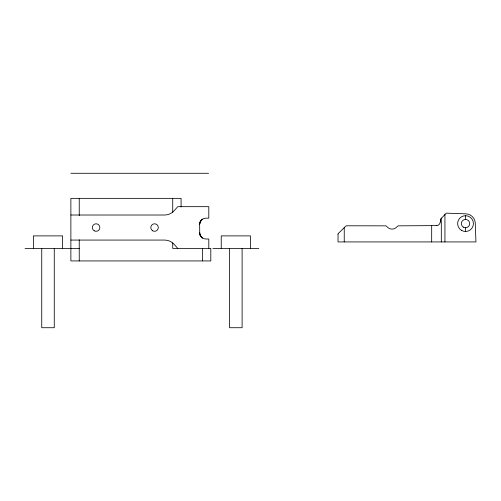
<?xml version="1.0" encoding="UTF-8"?>
<svg xmlns="http://www.w3.org/2000/svg" width="501" height="501" viewBox="0 0 501 501"><rect width="100%" height="100%" fill="white"/><g stroke="black" fill="none" stroke-linecap="round" stroke-linejoin="round"><path stroke-width="0.75" d="M199.717 233.666L199.642 224.185M440.379 219.726C440.711 222.2 439.709 225.481 436.753 225.556M199.649 224.091L199.717 223.502M200.049 222.244L200.425 221.442M200.888 220.722L201.703 219.82M202.035 219.538L202.548 219.169M436.434 225.6L398.264 225.838A2.317 2.317 0 0 0 397.694 226.114L396.736 227.047A6.363 6.363 0 0 1 387.317 227.047L386.359 226.114A2.317 2.317 0 0 0 385.783 225.838L346.586 225.788A2.624 2.624 0 0 0 345.847 226.089L338.839 232.952A4.553 4.553 0 0 0 338 234.011M70.879 173.277L208.591 173.277M70.879 215.017L164.522 215.017A12.938 12.938 0 0 0 174.16 210.714L177.786 206.669L208.798 206.669L208.798 218.148L205.999 218.148A6.363 6.363 0 0 0 199.636 224.517M70.879 240.067L164.522 240.067A12.938 12.938 0 0 1 174.16 244.369L177.786 248.415M25.05 248.415L79.233 248.415M212.887 248.415L258.804 248.415M202.498 237.975L202.035 237.637M201.703 237.349L200.888 236.447M200.425 235.727L200.049 234.925M465.529 215.699L465.529 219.419M465.529 227.767L465.529 231.487M444.932 214.447L444.932 241.927M441.312 218.073L441.312 241.927M440.379 219.375L446.222 213.157L465.529 213.821A9.769 9.769 0 0 1 475.224 222.381L475.95 241.927L338.031 241.927L338.031 234.03M431.674 225.682L431.674 241.927M344.243 227.548L344.243 241.927M250.456 248.415L250.456 235.89L221.235 235.89L221.235 248.415M242.108 248.415L242.108 327.723L229.59 327.723L229.59 248.415M208.798 248.415L208.798 239.021L205.999 239.021A6.363 6.363 0 0 1 199.636 232.658M202.454 248.415L202.454 260.933M181.074 206.951L181.074 198.346L70.879 198.346L70.879 260.933L210.802 260.933L210.802 248.415L172.726 248.415L172.726 242.935M172.726 198.346L172.726 212.424M79.233 198.346L79.233 215.555M79.233 239.81L79.233 260.933M62.619 248.415L62.619 235.89L33.398 235.89L33.398 248.415M54.271 248.415L54.271 327.723L41.746 327.723L41.746 248.415M199.511 223.465A5.787 5.405 -89 0 1 199.874 222.162M200.243 221.248A4.528 2.943 -74.6 0 1 200.763 220.496M201.934 219.419A3.507 0.639 -52.9 0 1 202.241 219.225M201.433 220.277A3.507 0.438 -48.8 0 1 201.734 219.995M200.607 221.636A4.528 2.467 -70.3 0 1 201.02 220.966M199.962 223.546A5.787 4.954 -83.9 0 1 200.275 222.35M199.874 235.007A5.787 5.405 89 0 1 199.511 233.704M200.763 236.672A4.528 2.943 74.6 0 1 200.243 235.921M202.241 237.95A3.507 0.639 52.9 0 1 201.934 237.75M201.734 237.173A3.507 0.438 48.8 0 1 201.433 236.892M201.02 236.203A4.528 2.467 70.3 0 1 200.607 235.533M200.275 234.825A5.787 4.954 83.9 0 1 199.962 233.623M436.791 225.632A8.379 6.231 19.8 0 1 436.465 225.675M436.803 225.475A8.379 6.087 18.3 0 1 436.402 225.525M440.429 220.083A12.763 9.619 89.9 0 1 440.348 221.874M94.232 230.798A3.757 3.757 0 0 0 99.868 227.542A3.757 3.757 0 0 0 94.232 224.291A3.757 3.757 0 0 0 94.232 230.798M152.673 230.798A3.757 3.757 0 0 0 158.31 227.542A3.757 3.757 0 0 0 152.673 224.291A3.757 3.757 0 0 0 152.673 230.798M463.444 227.21A4.177 4.177 0 0 0 469.706 223.596A4.177 4.177 0 0 0 463.444 219.977A4.177 4.177 0 0 0 463.444 227.21M461.584 230.429A7.891 7.891 0 0 0 473.42 223.596A7.891 7.891 0 0 0 461.584 216.758A7.891 7.891 0 0 0 461.584 230.429"/></g></svg>
